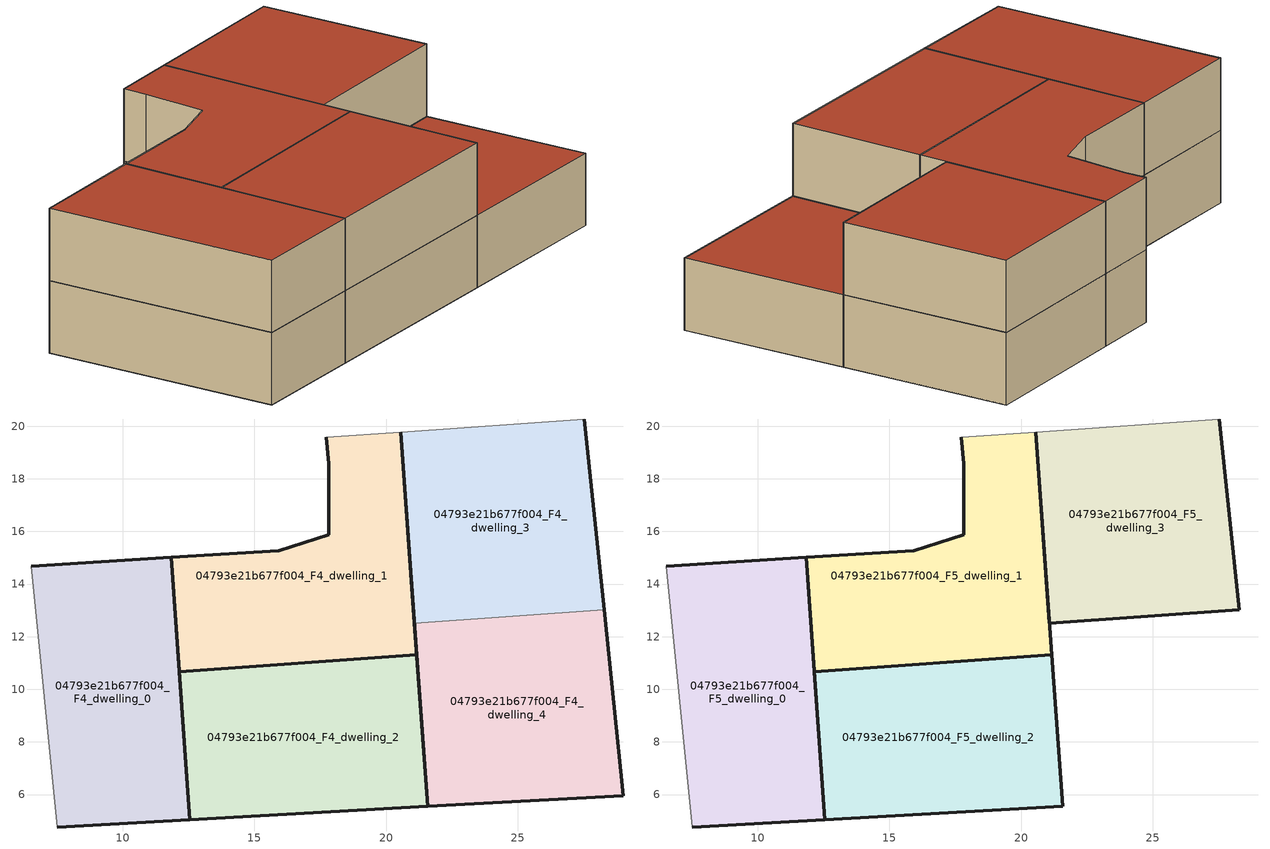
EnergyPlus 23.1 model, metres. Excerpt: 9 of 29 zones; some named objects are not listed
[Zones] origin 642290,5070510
04793e21b677f004_F4_dwelling_0
 floor to 04793e21b677f004_F3_dwelling_0 (EU_floor_Construction): 12.54,5.04 11.83,15.01 6.51,14.67 7.51,4.77 z12
 wall outside (EU_wall_Construction): 6.51,14.67 11.83,15.01 12.54,5.04 7.51,4.77 z12:15
 wall adiabatic (EU_wall_Construction): 7.51,4.77 6.51,14.67 z12:15
04793e21b677f004_F4_dwelling_1
 floor to 04793e21b677f004_F3_dwelling_1 (EU_floor_Construction): 21.17,11.32 20.56,19.78 17.72,19.57 17.82,18.57 17.82,15.87 15.92,15.27 11.83,15.01 12.14,10.67 z12
 wall outside (EU_wall_Construction): 20.56,19.78 21.17,11.32 12.14,10.67 11.83,15.01 15.92,15.27 17.82,15.87 17.82,18.57 17.72,19.57 z12:15
 wall adiabatic (EU_wall_Construction): 17.72,19.57 20.56,19.78 z12:15
04793e21b677f004_F4_dwelling_2
 floor to 04793e21b677f004_F3_dwelling_2 (EU_floor_Construction): 21.58,5.55 21.17,11.32 12.14,10.67 12.54,5.04 z12
 wall outside (EU_wall_Construction): 21.17,11.32 21.58,5.55 12.54,5.04 12.14,10.67 21.17,11.31 z12:15
04793e21b677f004_F4_dwelling_3
 floor to 04793e21b677f004_F3_dwelling_3 (EU_floor_Construction): 28.28,13.03 27.53,20.27 20.56,19.78 21.08,12.51 z12
 wall outside (EU_wall_Construction): 27.53,20.27 28.28,13.03 / 21.08,12.51 20.56,19.78 z12:15
 wall adiabatic (EU_wall_Construction): 20.56,19.78 27.53,20.27 z12:15
 wall to 04793e21b677f004_F4_dwelling_4 (EU_wall_Construction): 28.28,13.03 21.08,12.51 z12:15
04793e21b677f004_F4_dwelling_4
 floor to 04793e21b677f004_F3_dwelling_4 (EU_floor_Construction): 29.02,5.96 28.28,13.03 21.08,12.51 21.58,5.55 z12
 wall outside (EU_wall_Construction): 28.28,13.03 29.02,5.96 21.58,5.55 21.08,12.51 z12:15
 roof outside (EU_roof_Construction): 28.28,13.03 29.02,5.96 21.58,5.55 21.08,12.51 z15
04793e21b677f004_F5_dwelling_0
 floor to 04793e21b677f004_F4_dwelling_0 (EU_floor_Construction): 12.54,5.04 11.83,15.01 6.51,14.67 7.51,4.77 z15
 wall outside (EU_wall_Construction): 6.51,14.67 11.83,15.01 12.54,5.04 7.51,4.77 z15:18
 wall adiabatic (EU_wall_Construction): 7.51,4.77 6.51,14.67 z15:18
 roof outside (EU_roof_Construction): 11.83,15.01 12.54,5.04 7.51,4.77 6.51,14.67 z18
04793e21b677f004_F5_dwelling_1
 floor to 04793e21b677f004_F4_dwelling_1 (EU_floor_Construction): 21.17,11.32 20.56,19.78 17.72,19.57 17.82,18.57 17.82,15.87 15.92,15.27 11.83,15.01 12.14,10.67 z15
 wall outside (EU_wall_Construction): 20.56,19.78 21.17,11.32 12.14,10.67 11.83,15.01 15.92,15.27 17.82,15.87 17.82,18.57 17.72,19.57 z15:18
 wall adiabatic (EU_wall_Construction): 17.72,19.57 20.56,19.78 z15:18
 roof outside (EU_roof_Construction): 20.56,19.78 21.17,11.32 12.14,10.67 11.83,15.01 15.92,15.27 17.82,15.87 17.82,18.57 17.72,19.57 z18
04793e21b677f004_F5_dwelling_2
 floor to 04793e21b677f004_F4_dwelling_2 (EU_floor_Construction): 21.58,5.55 21.17,11.32 12.14,10.67 12.54,5.04 z15
 wall outside (EU_wall_Construction): 21.17,11.32 21.58,5.55 12.54,5.04 12.14,10.67 21.17,11.31 z15:18
 roof outside (EU_roof_Construction): 21.17,11.32 21.58,5.55 12.54,5.04 12.14,10.67 z18
04793e21b677f004_F5_dwelling_3
 floor to 04793e21b677f004_F4_dwelling_3 (EU_floor_Construction): 28.28,13.03 27.53,20.27 20.56,19.78 21.08,12.51 z15
 wall outside (EU_wall_Construction): 27.53,20.27 28.28,13.03 21.08,12.51 20.56,19.78 z15:18
 wall adiabatic (EU_wall_Construction): 20.56,19.78 27.53,20.27 z15:18
 roof outside (EU_roof_Construction): 27.53,20.27 28.28,13.03 21.08,12.51 20.56,19.78 z18
[Building]
EU S2 Campaign: North Axis=0; Terrain=City; Solar Distribution=FullExterior
[Site:Location]
Lyon-Bron: Latitude=45.75; Longitude=5; Time Zone=1; Elevation=198
[SizingPeriod:WeatherFileDays]
AnnualSizingPeriod: Begin Month=1; Begin Day of Month=1; End Month=12; End Day of Month=31; Day of Week for Start Day=Monday; Use Weather File Daylight Saving Period=No; Use Weather File Rain and Snow Indicators=No
[MATERIAL]
EU_InternalMass_Material: Roughness=MediumRough; Thickness=0.1; Conductivity=1; Density=1800; Specific Heat=900; Thermal Absorptance=0.9; Solar Absorptance=0.7; Visible Absorptance=0.7
[MATERIAL:NOMASS] Roughness=MediumRough; Thermal Absorptance=0.9; Solar Absorptance=0.7; Visible Absorptance=0.7
Name | Thermal Resistance
EU_wall_NoMass | 0.776494
EU_roof_NoMass | 0.486893
EU_floor_NoMass | 0.421597
[CONSTRUCTION]
EU_wall_Construction: EU_wall_NoMass
EU_roof_Construction: EU_roof_NoMass
EU_floor_Construction: EU_floor_NoMass
EU_InternalMass_Construction: EU_InternalMass_Material
[ZONE] Type=1; Multiplier=1; Ceiling Height=autocalculate; Floor Area=autocalculate; Part of Total Floor Area=Yes
Name | Volume
04793e21b677f004_F4_dwelling_0; 04793e21b677f004_F5_dwelling_0 | 155.1
04793e21b677f004_F4_dwelling_1; 04793e21b677f004_F5_dwelling_1 | 155.106
04793e21b677f004_F4_dwelling_2; 04793e21b677f004_F5_dwelling_2 | 155.081
04793e21b677f004_F4_dwelling_3; 04793e21b677f004_F5_dwelling_3 | 155.084
04793e21b677f004_F4_dwelling_4 | 155.067
[INTERNALMASS] Construction=EU_InternalMass_Construction
Name | Zone or ZoneList | Surface Area
04793e21b677f004_F4_dwelling_0_EU_InternalMass | 04793e21b677f004_F4_dwelling_0 | 51.6996
04793e21b677f004_F4_dwelling_1_EU_InternalMass | 04793e21b677f004_F4_dwelling_1 | 51.7021
04793e21b677f004_F4_dwelling_2_EU_InternalMass | 04793e21b677f004_F4_dwelling_2 | 51.692
04793e21b677f004_F4_dwelling_3_EU_InternalMass | 04793e21b677f004_F4_dwelling_3 | 51.6947
04793e21b677f004_F4_dwelling_4_EU_InternalMass | 04793e21b677f004_F4_dwelling_4 | 51.6899
04793e21b677f004_F5_dwelling_0_EU_InternalMass | 04793e21b677f004_F5_dwelling_0 | 64.6211
04793e21b677f004_F5_dwelling_1_EU_InternalMass | 04793e21b677f004_F5_dwelling_1 | 64.6233
04793e21b677f004_F5_dwelling_2_EU_InternalMass | 04793e21b677f004_F5_dwelling_2 | 64.6225
04793e21b677f004_F5_dwelling_3_EU_InternalMass | 04793e21b677f004_F5_dwelling_3 | 64.6256
[OTHEREQUIPMENT] Fuel Type=Electricity; Design Level Calculation Method=Watts/Area; Power per Zone Floor Area=1; Fraction Latent=0; Fraction Radiant=0; Fraction Lost=0; Carbon Dioxide Generation Rate=0; EndUse Subcategory=EU_Step8_InternalGains
Name | Zone or ZoneList or Space or SpaceList | Schedule
EU_Step8_InternalGain_04793e21b677f004_F4_dwelling_0_f000 | 04793e21b677f004_F4_dwelling_0 | EU_Step8_GainSchedule_04793e21b677f004_F4_dwelling_0_f000
EU_Step8_InternalGain_04793e21b677f004_F4_dwelling_1_f000 | 04793e21b677f004_F4_dwelling_1 | EU_Step8_GainSchedule_04793e21b677f004_F4_dwelling_1_f000
EU_Step8_InternalGain_04793e21b677f004_F4_dwelling_2_f000 | 04793e21b677f004_F4_dwelling_2 | EU_Step8_GainSchedule_04793e21b677f004_F4_dwelling_2_f000
EU_Step8_InternalGain_04793e21b677f004_F4_dwelling_3_f000 | 04793e21b677f004_F4_dwelling_3 | EU_Step8_GainSchedule_04793e21b677f004_F4_dwelling_3_f000
EU_Step8_InternalGain_04793e21b677f004_F4_dwelling_4_f000 | 04793e21b677f004_F4_dwelling_4 | EU_Step8_GainSchedule_04793e21b677f004_F4_dwelling_4_f000
EU_Step8_InternalGain_04793e21b677f004_F5_dwelling_0_f000 | 04793e21b677f004_F5_dwelling_0 | EU_Step8_GainSchedule_04793e21b677f004_F5_dwelling_0_f000
EU_Step8_InternalGain_04793e21b677f004_F5_dwelling_1_f000 | 04793e21b677f004_F5_dwelling_1 | EU_Step8_GainSchedule_04793e21b677f004_F5_dwelling_1_f000
EU_Step8_InternalGain_04793e21b677f004_F5_dwelling_2_f000 | 04793e21b677f004_F5_dwelling_2 | EU_Step8_GainSchedule_04793e21b677f004_F5_dwelling_2_f000
EU_Step8_InternalGain_04793e21b677f004_F5_dwelling_3_f000 | 04793e21b677f004_F5_dwelling_3 | EU_Step8_GainSchedule_04793e21b677f004_F5_dwelling_3_f000
[ZONEVENTILATION:DESIGNFLOWRATE] Schedule=EU_AlwaysOn; Design Flow Rate Calculation Method=AirChanges/Hour; Air Changes per Hour=0.693814; Ventilation Type=Natural; Fan Pressure Rise=0; Fan Total Efficiency=1; Constant Term Coefficient=1; Temperature Term Coefficient=0; Velocity Term Coefficient=0; Velocity Squared Term Coefficient=0; Minimum Indoor Temperature=-100; Maximum Indoor Temperature=100; Delta Temperature=-100; Minimum Outdoor Temperature=-100; Maximum Outdoor Temperature=100; Maximum Wind Speed=40
Name | Zone or ZoneList or Space or SpaceList
EU_ConstantAir_04793e21b677f004_F4_dwelling_0 | 04793e21b677f004_F4_dwelling_0
EU_ConstantAir_04793e21b677f004_F4_dwelling_1 | 04793e21b677f004_F4_dwelling_1
EU_ConstantAir_04793e21b677f004_F4_dwelling_2 | 04793e21b677f004_F4_dwelling_2
EU_ConstantAir_04793e21b677f004_F4_dwelling_3 | 04793e21b677f004_F4_dwelling_3
EU_ConstantAir_04793e21b677f004_F4_dwelling_4 | 04793e21b677f004_F4_dwelling_4
EU_ConstantAir_04793e21b677f004_F5_dwelling_0 | 04793e21b677f004_F5_dwelling_0
EU_ConstantAir_04793e21b677f004_F5_dwelling_1 | 04793e21b677f004_F5_dwelling_1
EU_ConstantAir_04793e21b677f004_F5_dwelling_2 | 04793e21b677f004_F5_dwelling_2
EU_ConstantAir_04793e21b677f004_F5_dwelling_3 | 04793e21b677f004_F5_dwelling_3
[HVACTEMPLATE:THERMOSTAT] Constant Heating Setpoint=20; Constant Cooling Setpoint=50
EU_HeatOnly_04793e21b677f004_F4_dwelling_4; EU_HeatOnly_04793e21b677f004_F5_dwelling_0; EU_HeatOnly_04793e21b677f004_F5_dwelling_1; EU_HeatOnly_04793e21b677f004_F5_dwelling_2; EU_HeatOnly_04793e21b677f004_F5_dwelling_3
[HVACTEMPLATE:ZONE:IDEALLOADSAIRSYSTEM] System Availability Schedule=EU_AlwaysOn; Maximum Heating Supply Air Temperature=50; Minimum Cooling Supply Air Temperature=13; Maximum Heating Supply Air Humidity Ratio=0.0156; Minimum Cooling Supply Air Humidity Ratio=0.0077; Heating Limit=NoLimit; Cooling Limit=NoLimit; Heating Availability Schedule=EU_AlwaysOn; Cooling Availability Schedule=EU_CoolingOff; Dehumidification Control Type=ConstantSensibleHeatRatio; Cooling Sensible Heat Ratio=0.7; Dehumidification Setpoint=60; Humidification Control Type=None; Humidification Setpoint=30; Outdoor Air Method=None; Outdoor Air Flow Rate per Person=0.00944; Outdoor Air Flow Rate per Zone Floor Area=0; Outdoor Air Flow Rate per Zone=0; Demand Controlled Ventilation Type=None; Outdoor Air Economizer Type=NoEconomizer; Heat Recovery Type=None; Sensible Heat Recovery Effectiveness=0.7; Latent Heat Recovery Effectiveness=0.65
Name | Template Thermostat
04793e21b677f004_F4_dwelling_0 | EU_HeatOnly_04793e21b677f004_F4_dwelling_0
04793e21b677f004_F4_dwelling_1 | EU_HeatOnly_04793e21b677f004_F4_dwelling_1
04793e21b677f004_F4_dwelling_2 | EU_HeatOnly_04793e21b677f004_F4_dwelling_2
04793e21b677f004_F4_dwelling_3 | EU_HeatOnly_04793e21b677f004_F4_dwelling_3
04793e21b677f004_F4_dwelling_4 | EU_HeatOnly_04793e21b677f004_F4_dwelling_4
04793e21b677f004_F5_dwelling_0 | EU_HeatOnly_04793e21b677f004_F5_dwelling_0
04793e21b677f004_F5_dwelling_1 | EU_HeatOnly_04793e21b677f004_F5_dwelling_1
04793e21b677f004_F5_dwelling_2 | EU_HeatOnly_04793e21b677f004_F5_dwelling_2
04793e21b677f004_F5_dwelling_3 | EU_HeatOnly_04793e21b677f004_F5_dwelling_3
[SIZING:ZONE] Zone Cooling Design Supply Air Temperature Input Method=SupplyAirTemperature; Zone Cooling Design Supply Air Temperature=13; Zone Heating Design Supply Air Temperature Input Method=SupplyAirTemperature; Zone Heating Design Supply Air Temperature=50; Zone Cooling Design Supply Air Humidity Ratio=0.008; Zone Heating Design Supply Air Humidity Ratio=0.008; Cooling Design Air Flow Method=DesignDay; Cooling Design Air Flow Rate=0; Cooling Minimum Air Flow per Zone Floor Area=0.000762; Cooling Minimum Air Flow=0; Cooling Minimum Air Flow Fraction=0.2; Heating Design Air Flow Method=DesignDay; Heating Design Air Flow Rate=0; Heating Maximum Air Flow per Zone Floor Area=0.002032; Heating Maximum Air Flow=0.141576; Heating Maximum Air Flow Fraction=0.3; Account for Dedicated Outdoor Air System=No; Dedicated Outdoor Air System Control Strategy=NeutralSupplyAir; Dedicated Outdoor Air Low Setpoint Temperature for Design=autosize; Dedicated Outdoor Air High Setpoint Temperature for Design=autosize; Zone Load Sizing Method=Sensible Load Only No Latent Load; Zone Latent Cooling Design Supply Air Humidity Ratio Input Method=HumidityRatioDifference; Zone Cooling Design Supply Air Humidity Ratio Difference=0.005; Zone Latent Heating Design Supply Air Humidity Ratio Input Method=HumidityRatioDifference; Zone Humidification Design Supply Air Humidity Ratio Difference=0.005
04793e21b677f004_F4_dwelling_0; 04793e21b677f004_F4_dwelling_1; 04793e21b677f004_F4_dwelling_2; 04793e21b677f004_F4_dwelling_3; 04793e21b677f004_F4_dwelling_4; 04793e21b677f004_F5_dwelling_0; 04793e21b677f004_F5_dwelling_1; 04793e21b677f004_F5_dwelling_2; 04793e21b677f004_F5_dwelling_3
[SCHEDULE:CONSTANT]
Name | Hourly Value
EU_AlwaysOn | 1
EU_CoolingOff | 0
[SCHEDULE:FILE] Column Number=1; Rows to Skip at Top=0; Number of Hours of Data=8760; Column Separator=Comma; Interpolate to Timestep=No; Minutes per Item=60; Adjust Schedule for Daylight Savings=Yes
Name | File
EU_Step8_GainSchedule_04793e21b677f004_F4_dwelling_0_f000 | ../../schedules/04793e21b677f004/04793e21b677f004_F4_dwelling_0_f000_gain.csv
EU_Step8_GainSchedule_04793e21b677f004_F4_dwelling_1_f000 | ../../schedules/04793e21b677f004/04793e21b677f004_F4_dwelling_1_f000_gain.csv
EU_Step8_GainSchedule_04793e21b677f004_F4_dwelling_2_f000 | ../../schedules/04793e21b677f004/04793e21b677f004_F4_dwelling_2_f000_gain.csv
EU_Step8_GainSchedule_04793e21b677f004_F4_dwelling_3_f000 | ../../schedules/04793e21b677f004/04793e21b677f004_F4_dwelling_3_f000_gain.csv
EU_Step8_GainSchedule_04793e21b677f004_F4_dwelling_4_f000 | ../../schedules/04793e21b677f004/04793e21b677f004_F4_dwelling_4_f000_gain.csv
EU_Step8_GainSchedule_04793e21b677f004_F5_dwelling_0_f000 | ../../schedules/04793e21b677f004/04793e21b677f004_F5_dwelling_0_f000_gain.csv
EU_Step8_GainSchedule_04793e21b677f004_F5_dwelling_1_f000 | ../../schedules/04793e21b677f004/04793e21b677f004_F5_dwelling_1_f000_gain.csv
EU_Step8_GainSchedule_04793e21b677f004_F5_dwelling_2_f000 | ../../schedules/04793e21b677f004/04793e21b677f004_F5_dwelling_2_f000_gain.csv
EU_Step8_GainSchedule_04793e21b677f004_F5_dwelling_3_f000 | ../../schedules/04793e21b677f004/04793e21b677f004_F5_dwelling_3_f000_gain.csv
